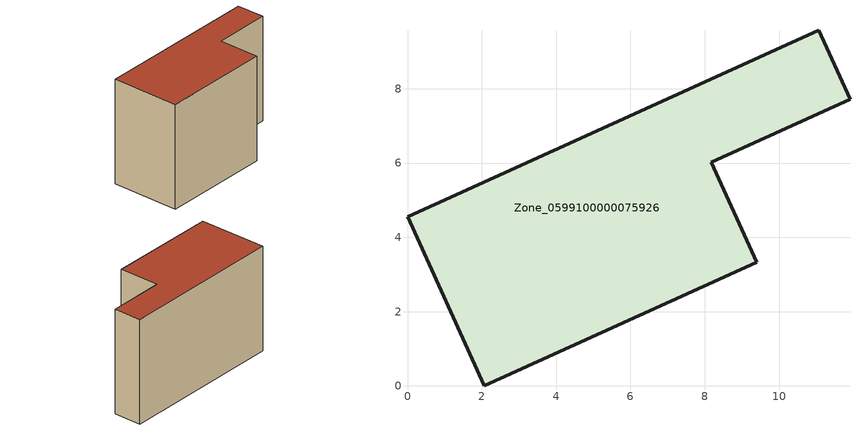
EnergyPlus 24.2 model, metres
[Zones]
Zone_0599100000075926
 floor ground (C_G): 8.18,6.02 9.4,3.33 2.06,0 0,4.55 11.07,9.58 11.91,7.71 z0
 wall outside (C_F): 0,4.55 2.06,0 9.4,3.33 8.18,6.02 11.91,7.71 11.07,9.58 0,4.55 z0:7.66
 roof outside (C_R): 11.91,7.71 11.07,9.58 0,4.55 2.06,0 9.4,3.33 8.18,6.02 z7.66
[BUILDING]
Pand.0599100000075926: North Axis=0; Terrain=City; Loads Convergence Tolerance Value=0.04; Temperature Convergence Tolerance Value=0.4; Solar Distribution=FullExterior; Maximum Number of Warmup Days=25; Minimum Number of Warmup Days=1
[Site:Location]
Rotterdam.The.Hague.AP_ZH_NLD Design_Conditions: Latitude=51.96; Longitude=4.45; Time Zone=1; Elevation=-4.5
[SITE:GROUNDTEMPERATURE:BUILDINGSURFACE]
18, 18, 18, 18, 18, 18, 18, 18, 18, 18, 18, 18
[MATERIAL] Thermal Absorptance=0.9; Solar Absorptance=0.7; Visible Absorptance=0.7
Name | Roughness | Thickness | Conductivity | Density | Specific Heat
G.TC.1946 | MediumSmooth | 0.15 | 1 | 540 | 1210
F.TC.1946 | Rough | 0.3 | 0.857143 | 1920 | 840
R.TC.1946 | MediumRough | 0.2 | 0.909091 | 1500 | 1000
[CONSTRUCTION]
C_G: G.TC.1946
C_F: F.TC.1946
C_R: R.TC.1946
[ZONE]
Zone_0599100000075926: Type=1; Multiplier=1; Ceiling Height=Autocalculate; Volume=Autocalculate; Floor Area=autocalculate; Part of Total Floor Area=Yes
[ZONEINFILTRATION:DESIGNFLOWRATE]
Infil_Zone_0599100000075926: Zone or ZoneList or Space or SpaceList=Zone_0599100000075926; Schedule=AlwaysOn; Design Flow Rate Calculation Method=Flow/Area; Flow Rate per Floor Area=0.003; Constant Term Coefficient=1; Temperature Term Coefficient=0; Velocity Term Coefficient=0; Velocity Squared Term Coefficient=0
[HVACTEMPLATE:ZONE:IDEALLOADSAIRSYSTEM]
Zone_0599100000075926: Maximum Heating Supply Air Temperature=50; Minimum Cooling Supply Air Temperature=13; Maximum Heating Supply Air Humidity Ratio=0.0156; Minimum Cooling Supply Air Humidity Ratio=0.0077; Heating Limit=NoLimit; Cooling Limit=NoLimit; Dehumidification Control Type=ConstantSensibleHeatRatio; Cooling Sensible Heat Ratio=0.7; Dehumidification Setpoint=60; Humidification Control Type=None; Humidification Setpoint=30; Outdoor Air Method=None; Outdoor Air Flow Rate per Person=0.00944; Outdoor Air Flow Rate per Zone Floor Area=0; Outdoor Air Flow Rate per Zone=0; Demand Controlled Ventilation Type=None; Outdoor Air Economizer Type=NoEconomizer; Heat Recovery Type=None; Sensible Heat Recovery Effectiveness=0.7; Latent Heat Recovery Effectiveness=0.65
[ZONECONTROL:THERMOSTAT]
ThermostatControl_Zone_0599100000075926: Zone or ZoneList=Zone_0599100000075926; Control Type Schedule=DualSetpointControlType; Control 1=Thermostat_Zone_0599100000075926; Temperature Difference Between Cutout And Setpoint=0
[THERMOSTATSETPOINT:DUALSETPOINT]
Thermostat_Zone_0599100000075926: Heating Setpoint Temperature Schedule=HeatingSetpoint_Zone_0599100000075926; Cooling Setpoint Temperature Schedule=CoolingSetpoint_Zone_0599100000075926
[SCHEDULE:COMPACT]
HeatingSetpoint_Zone_0599100000075926: Through: 12/31, For: AllDays, Until: 24:00, 21
CoolingSetpoint_Zone_0599100000075926: Through: 12/31, For: AllDays, Until: 24:00, 24
DualSetpointControlType: Through: 12/31, For: AllDays, Until: 24:00, 4
AlwaysOn: Through: 12/31, For: AllDays, Until: 24:00, 1
